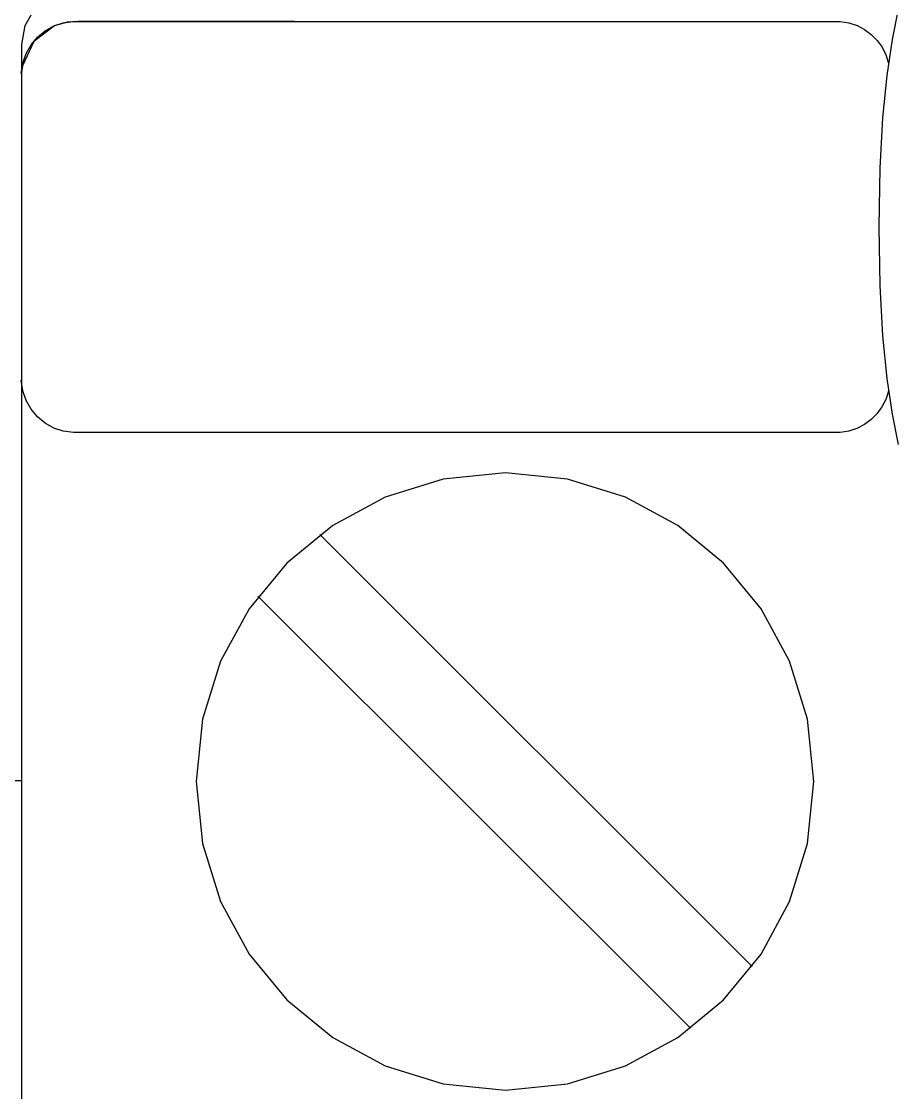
# Model space of a CAD drawing. Extents: x 1 to 47.7, y 0.2 to 35.
# Drawn here: x 34.958 to 35.43, y 7.166 to 7.747 of the extents above; entities that cross this region are included whole.
import ezdxf

# ---------------------------------------------------------------- set-up
doc = ezdxf.new("R2010")
doc.units = 0
doc.header["$MEASUREMENT"] = 0
for name, color, linetype in [('5_1___24__TARGET_LEDS___12', 7, 'CONTINUOUS'), ('6_1__EMPTY_IO_BOARD_POSITI', 7, 'CONTINUOUS'), ('6_2___8__INDEPENDENT_INPUT', 7, 'CONTINUOUS'), ('6_3___8__OPTOISO_INDEPENDE', 7, 'CONTINUOUS'), ('6_4___24__OPTOISO_INDEPEND', 7, 'CONTINUOUS'), ('6_5___8__INDEPENDENT_INPUT', 7, 'CONTINUOUS'), ('6_6___8__INDEPENDENT_INPUT', 7, 'CONTINUOUS'), ('6_7___8__OPTOISO_INDEPENDE', 7, 'CONTINUOUS'), ('6_8___8__OPTOISO_INDEPENDE', 7, 'CONTINUOUS')]:
    doc.layers.add(name, color=color, linetype=linetype)

msp = doc.modelspace()

# ---------------------------------------------------------------- linework, layer by layer
at = {"layer": '5_1___24__TARGET_LEDS___12'}
for points in [[(35.43313, 7.51733), (35.42978, 7.5337), (35.42689, 7.55316), (35.42463, 7.57623), (35.42316, 7.60344), (35.42263, 7.6353), (35.42316, 7.66716), (35.42463, 7.69436), (35.42689, 7.71742), (35.42978, 7.73688), (35.43313, 7.75326)], [(34.95781, 7.71835), (34.95864, 7.724), (34.96045, 7.72925), (34.96313, 7.73401), (34.96659, 7.73816), (34.97073, 7.7416), (34.97544, 7.74423), (34.98063, 7.74595), (34.98619, 7.74665), (34.99894, 7.74667), (35.03826, 7.74667), (35.09708, 7.74667), (35.16711, 7.74667), (35.24009, 7.74667), (35.30776, 7.74667), (35.36185, 7.74667), (35.39409, 7.74667), (35.40159, 7.74659), (35.40626, 7.74587), (35.41064, 7.74442), (35.41468, 7.7423), (35.41832, 7.73959), (35.42151, 7.73635), (35.42419, 7.73263), (35.42629, 7.72849), (35.42776, 7.72401)], [(35.10594, 7.74663), (35.10388, 7.74663), (35.09815, 7.74663), (35.08943, 7.74663), (35.0784, 7.74663), (35.02476, 7.74663), (35.00175, 7.74663), (34.99357, 7.74663), (34.98852, 7.74663), (34.98273, 7.74628), (34.97579, 7.74427), (34.96461, 7.73571), (34.95853, 7.72268), (34.95803, 7.71895), (34.95794, 7.71703), (34.95794, 7.7146), (34.95794, 7.70984), (34.95794, 7.70235), (34.95794, 7.69219), (34.95794, 7.67941), (34.95794, 7.66407), (34.95794, 7.64623), (34.95794, 7.62593), (34.95794, 7.60325), (34.95794, 7.57822), (34.95794, 7.55091), (34.95794, 7.52138), (34.95794, 7.48967), (34.95794, 7.45585), (34.95794, 7.41997), (34.95794, 7.38209), (34.95794, 7.34225), (34.95794, 7.25696), (34.95794, 7.16455)], [(35.42776, 7.54624), (35.42626, 7.5418), (35.42414, 7.53771), (35.42145, 7.53403), (35.41826, 7.53081), (35.41462, 7.52813), (35.41059, 7.52604), (35.40622, 7.52461), (35.40158, 7.52389), (35.39409, 7.52382), (35.36185, 7.52382), (35.30776, 7.52382), (35.24009, 7.52382), (35.16711, 7.52382), (35.09708, 7.52382), (35.03826, 7.52382), (34.99894, 7.52382), (34.98619, 7.52383), (34.98063, 7.52453), (34.97544, 7.52626), (34.97073, 7.52889), (34.96659, 7.53234), (34.96313, 7.53649), (34.96045, 7.54124), (34.95864, 7.5465), (34.95781, 7.55215)], [(35.35379, 7.2343), (35.11952, 7.46856)], [(35.32037, 7.20088), (35.0861, 7.43514)]]:
    msp.add_lwpolyline(points, dxfattribs=at)
msp.add_lwpolyline([(35.22013, 7.16729), (35.25382, 7.17069), (35.28518, 7.18045), (35.31356, 7.19588), (35.33829, 7.21632), (35.35868, 7.24109), (35.37408, 7.26954), (35.38381, 7.30097), (35.38721, 7.33472), (35.38381, 7.36842), (35.37408, 7.39981), (35.35868, 7.42822), (35.33829, 7.45298), (35.31356, 7.47341), (35.28518, 7.48883), (35.25382, 7.49858), (35.22013, 7.50198), (35.18643, 7.49858), (35.15501, 7.48883), (35.12657, 7.47341), (35.10178, 7.45298), (35.08132, 7.42822), (35.06586, 7.39981), (35.05609, 7.36842), (35.05268, 7.33472), (35.05609, 7.30097), (35.06586, 7.26954), (35.08132, 7.24109), (35.10178, 7.21632), (35.12657, 7.19588), (35.15501, 7.18045), (35.18643, 7.17069)], close=True, dxfattribs=at)
at = {"layer": '6_1__EMPTY_IO_BOARD_POSITI'}
msp.add_lwpolyline([(34.95817, 7.12121), (34.95817, 7.18969), (34.95817, 7.25486), (34.95817, 7.31657), (34.95817, 7.37467), (34.95817, 7.429), (34.95817, 7.47941), (34.95817, 7.52575), (34.95817, 7.56786), (34.95817, 7.60559), (34.95817, 7.63879), (34.95817, 7.6673), (34.95817, 7.69097), (34.95817, 7.70965), (34.95817, 7.72318), (34.95817, 7.73141), (34.95817, 7.73418), (34.96, 7.74447), (34.96505, 7.75324)], dxfattribs=at)
at = {"layer": '6_2___8__INDEPENDENT_INPUT'}
for points in [[(35.43313, 7.51733), (35.42978, 7.5337), (35.42689, 7.55316), (35.42463, 7.57623), (35.42316, 7.60344), (35.42263, 7.6353), (35.42316, 7.66716), (35.42463, 7.69436), (35.42689, 7.71742), (35.42978, 7.73688), (35.43313, 7.75326)], [(34.95781, 7.71835), (34.95864, 7.724), (34.96045, 7.72925), (34.96313, 7.73401), (34.96659, 7.73816), (34.97073, 7.7416), (34.97544, 7.74423), (34.98063, 7.74595), (34.98619, 7.74665), (34.99894, 7.74667), (35.03826, 7.74667), (35.09708, 7.74667), (35.16711, 7.74667), (35.24009, 7.74667), (35.30776, 7.74667), (35.36185, 7.74667), (35.39409, 7.74667), (35.40159, 7.74659), (35.40626, 7.74587), (35.41064, 7.74442), (35.41468, 7.7423), (35.41832, 7.73959), (35.42151, 7.73635), (35.42419, 7.73263), (35.42629, 7.72849), (35.42776, 7.72401)], [(35.10594, 7.74663), (35.10388, 7.74663), (35.09815, 7.74663), (35.08943, 7.74663), (35.0784, 7.74663), (35.02476, 7.74663), (35.00175, 7.74663), (34.99357, 7.74663), (34.98852, 7.74663), (34.98273, 7.74628), (34.97579, 7.74427), (34.96461, 7.73571), (34.95853, 7.72268), (34.95803, 7.71895), (34.95794, 7.71703), (34.95794, 7.7146), (34.95794, 7.70984), (34.95794, 7.70235), (34.95794, 7.69219), (34.95794, 7.67941), (34.95794, 7.66407), (34.95794, 7.64623), (34.95794, 7.62593), (34.95794, 7.60325), (34.95794, 7.57822), (34.95794, 7.55091), (34.95794, 7.52138), (34.95794, 7.48967), (34.95794, 7.45585), (34.95794, 7.41997), (34.95794, 7.38209), (34.95794, 7.34225), (34.95794, 7.25696), (34.95794, 7.16455)], [(35.42776, 7.54624), (35.42626, 7.5418), (35.42414, 7.53771), (35.42145, 7.53403), (35.41826, 7.53081), (35.41462, 7.52813), (35.41059, 7.52604), (35.40622, 7.52461), (35.40158, 7.52389), (35.39409, 7.52382), (35.36185, 7.52382), (35.30776, 7.52382), (35.24009, 7.52382), (35.16711, 7.52382), (35.09708, 7.52382), (35.03826, 7.52382), (34.99894, 7.52382), (34.98619, 7.52383), (34.98063, 7.52453), (34.97544, 7.52626), (34.97073, 7.52889), (34.96659, 7.53234), (34.96313, 7.53649), (34.96045, 7.54124), (34.95864, 7.5465), (34.95781, 7.55215)], [(35.35379, 7.2343), (35.11952, 7.46856)], [(35.32037, 7.20088), (35.0861, 7.43514)]]:
    msp.add_lwpolyline(points, dxfattribs=at)
msp.add_lwpolyline([(35.22013, 7.16729), (35.25382, 7.17069), (35.28518, 7.18045), (35.31356, 7.19588), (35.33829, 7.21632), (35.35868, 7.24109), (35.37408, 7.26954), (35.38381, 7.30097), (35.38721, 7.33472), (35.38381, 7.36842), (35.37408, 7.39981), (35.35868, 7.42822), (35.33829, 7.45298), (35.31356, 7.47341), (35.28518, 7.48883), (35.25382, 7.49858), (35.22013, 7.50198), (35.18643, 7.49858), (35.15501, 7.48883), (35.12657, 7.47341), (35.10178, 7.45298), (35.08132, 7.42822), (35.06586, 7.39981), (35.05609, 7.36842), (35.05268, 7.33472), (35.05609, 7.30097), (35.06586, 7.26954), (35.08132, 7.24109), (35.10178, 7.21632), (35.12657, 7.19588), (35.15501, 7.18045), (35.18643, 7.17069)], close=True, dxfattribs=at)
at = {"layer": '6_3___8__OPTOISO_INDEPENDE'}
for points in [[(35.43313, 7.51733), (35.42978, 7.5337), (35.42689, 7.55316), (35.42463, 7.57623), (35.42316, 7.60344), (35.42263, 7.6353), (35.42316, 7.66716), (35.42463, 7.69436), (35.42689, 7.71742), (35.42978, 7.73688), (35.43313, 7.75326)], [(34.95781, 7.71835), (34.95864, 7.724), (34.96045, 7.72925), (34.96313, 7.73401), (34.96659, 7.73816), (34.97073, 7.7416), (34.97544, 7.74423), (34.98063, 7.74595), (34.98619, 7.74665), (34.99894, 7.74667), (35.03826, 7.74667), (35.09708, 7.74667), (35.16711, 7.74667), (35.24009, 7.74667), (35.30776, 7.74667), (35.36185, 7.74667), (35.39409, 7.74667), (35.40159, 7.74659), (35.40626, 7.74587), (35.41064, 7.74442), (35.41468, 7.7423), (35.41832, 7.73959), (35.42151, 7.73635), (35.42419, 7.73263), (35.42629, 7.72849), (35.42776, 7.72401)], [(35.10594, 7.74663), (35.10388, 7.74663), (35.09815, 7.74663), (35.08943, 7.74663), (35.0784, 7.74663), (35.02476, 7.74663), (35.00175, 7.74663), (34.99357, 7.74663), (34.98852, 7.74663), (34.98273, 7.74628), (34.97579, 7.74427), (34.96461, 7.73571), (34.95853, 7.72268), (34.95803, 7.71895), (34.95794, 7.71703), (34.95794, 7.7146), (34.95794, 7.70984), (34.95794, 7.70235), (34.95794, 7.69219), (34.95794, 7.67941), (34.95794, 7.66407), (34.95794, 7.64623), (34.95794, 7.62593), (34.95794, 7.60325), (34.95794, 7.57822), (34.95794, 7.55091), (34.95794, 7.52138), (34.95794, 7.48967), (34.95794, 7.45585), (34.95794, 7.41997), (34.95794, 7.38209), (34.95794, 7.34225), (34.95794, 7.25696), (34.95794, 7.16455)], [(35.42776, 7.54624), (35.42626, 7.5418), (35.42414, 7.53771), (35.42145, 7.53403), (35.41826, 7.53081), (35.41462, 7.52813), (35.41059, 7.52604), (35.40622, 7.52461), (35.40158, 7.52389), (35.39409, 7.52382), (35.36185, 7.52382), (35.30776, 7.52382), (35.24009, 7.52382), (35.16711, 7.52382), (35.09708, 7.52382), (35.03826, 7.52382), (34.99894, 7.52382), (34.98619, 7.52383), (34.98063, 7.52453), (34.97544, 7.52626), (34.97073, 7.52889), (34.96659, 7.53234), (34.96313, 7.53649), (34.96045, 7.54124), (34.95864, 7.5465), (34.95781, 7.55215)], [(35.35379, 7.2343), (35.11952, 7.46856)], [(35.32037, 7.20088), (35.0861, 7.43514)]]:
    msp.add_lwpolyline(points, dxfattribs=at)
msp.add_lwpolyline([(35.22013, 7.16729), (35.25382, 7.17069), (35.28518, 7.18045), (35.31356, 7.19588), (35.33829, 7.21632), (35.35868, 7.24109), (35.37408, 7.26954), (35.38381, 7.30097), (35.38721, 7.33472), (35.38381, 7.36842), (35.37408, 7.39981), (35.35868, 7.42822), (35.33829, 7.45298), (35.31356, 7.47341), (35.28518, 7.48883), (35.25382, 7.49858), (35.22013, 7.50198), (35.18643, 7.49858), (35.15501, 7.48883), (35.12657, 7.47341), (35.10178, 7.45298), (35.08132, 7.42822), (35.06586, 7.39981), (35.05609, 7.36842), (35.05268, 7.33472), (35.05609, 7.30097), (35.06586, 7.26954), (35.08132, 7.24109), (35.10178, 7.21632), (35.12657, 7.19588), (35.15501, 7.18045), (35.18643, 7.17069)], close=True, dxfattribs=at)
at = {"layer": '6_4___24__OPTOISO_INDEPEND'}
for points in [[(35.43313, 7.51733), (35.42978, 7.5337), (35.42689, 7.55316), (35.42463, 7.57623), (35.42316, 7.60344), (35.42263, 7.6353), (35.42316, 7.66716), (35.42463, 7.69436), (35.42689, 7.71742), (35.42978, 7.73688), (35.43313, 7.75326)], [(34.95781, 7.71835), (34.95864, 7.724), (34.96045, 7.72925), (34.96313, 7.73401), (34.96659, 7.73816), (34.97073, 7.7416), (34.97544, 7.74423), (34.98063, 7.74595), (34.98619, 7.74665), (34.99894, 7.74667), (35.03826, 7.74667), (35.09708, 7.74667), (35.16711, 7.74667), (35.24009, 7.74667), (35.30776, 7.74667), (35.36185, 7.74667), (35.39409, 7.74667), (35.40159, 7.74659), (35.40626, 7.74587), (35.41064, 7.74442), (35.41468, 7.7423), (35.41832, 7.73959), (35.42151, 7.73635), (35.42419, 7.73263), (35.42629, 7.72849), (35.42776, 7.72401)], [(35.10594, 7.74663), (35.10388, 7.74663), (35.09815, 7.74663), (35.08943, 7.74663), (35.0784, 7.74663), (35.02476, 7.74663), (35.00175, 7.74663), (34.99357, 7.74663), (34.98852, 7.74663), (34.98273, 7.74628), (34.97579, 7.74427), (34.96461, 7.73571), (34.95853, 7.72268), (34.95803, 7.71895), (34.95794, 7.71703), (34.95794, 7.7146), (34.95794, 7.70984), (34.95794, 7.70235), (34.95794, 7.69219), (34.95794, 7.67941), (34.95794, 7.66407), (34.95794, 7.64623), (34.95794, 7.62593), (34.95794, 7.60325), (34.95794, 7.57822), (34.95794, 7.55091), (34.95794, 7.52138), (34.95794, 7.48967), (34.95794, 7.45585), (34.95794, 7.41997), (34.95794, 7.38209), (34.95794, 7.34225), (34.95794, 7.25696), (34.95794, 7.16455)], [(35.42776, 7.54624), (35.42626, 7.5418), (35.42414, 7.53771), (35.42145, 7.53403), (35.41826, 7.53081), (35.41462, 7.52813), (35.41059, 7.52604), (35.40622, 7.52461), (35.40158, 7.52389), (35.39409, 7.52382), (35.36185, 7.52382), (35.30776, 7.52382), (35.24009, 7.52382), (35.16711, 7.52382), (35.09708, 7.52382), (35.03826, 7.52382), (34.99894, 7.52382), (34.98619, 7.52383), (34.98063, 7.52453), (34.97544, 7.52626), (34.97073, 7.52889), (34.96659, 7.53234), (34.96313, 7.53649), (34.96045, 7.54124), (34.95864, 7.5465), (34.95781, 7.55215)], [(35.35379, 7.2343), (35.11952, 7.46856)], [(35.32037, 7.20088), (35.0861, 7.43514)]]:
    msp.add_lwpolyline(points, dxfattribs=at)
msp.add_lwpolyline([(35.22013, 7.16729), (35.25382, 7.17069), (35.28518, 7.18045), (35.31356, 7.19588), (35.33829, 7.21632), (35.35868, 7.24109), (35.37408, 7.26954), (35.38381, 7.30097), (35.38721, 7.33472), (35.38381, 7.36842), (35.37408, 7.39981), (35.35868, 7.42822), (35.33829, 7.45298), (35.31356, 7.47341), (35.28518, 7.48883), (35.25382, 7.49858), (35.22013, 7.50198), (35.18643, 7.49858), (35.15501, 7.48883), (35.12657, 7.47341), (35.10178, 7.45298), (35.08132, 7.42822), (35.06586, 7.39981), (35.05609, 7.36842), (35.05268, 7.33472), (35.05609, 7.30097), (35.06586, 7.26954), (35.08132, 7.24109), (35.10178, 7.21632), (35.12657, 7.19588), (35.15501, 7.18045), (35.18643, 7.17069)], close=True, dxfattribs=at)
at = {"layer": '6_5___8__INDEPENDENT_INPUT'}
for points in [[(35.43313, 7.51733), (35.42978, 7.5337), (35.42689, 7.55316), (35.42463, 7.57623), (35.42316, 7.60344), (35.42263, 7.6353), (35.42316, 7.66716), (35.42463, 7.69436), (35.42689, 7.71742), (35.42978, 7.73688), (35.43313, 7.75326)], [(34.95781, 7.71835), (34.95864, 7.724), (34.96045, 7.72925), (34.96313, 7.73401), (34.96659, 7.73816), (34.97073, 7.7416), (34.97544, 7.74423), (34.98063, 7.74595), (34.98619, 7.74665), (34.99894, 7.74667), (35.03826, 7.74667), (35.09708, 7.74667), (35.16711, 7.74667), (35.24009, 7.74667), (35.30776, 7.74667), (35.36185, 7.74667), (35.39409, 7.74667), (35.40159, 7.74659), (35.40626, 7.74587), (35.41064, 7.74442), (35.41468, 7.7423), (35.41832, 7.73959), (35.42151, 7.73635), (35.42419, 7.73263), (35.42629, 7.72849), (35.42776, 7.72401)], [(35.10594, 7.74663), (35.10388, 7.74663), (35.09815, 7.74663), (35.08943, 7.74663), (35.0784, 7.74663), (35.02476, 7.74663), (35.00175, 7.74663), (34.99357, 7.74663), (34.98852, 7.74663), (34.98273, 7.74628), (34.97579, 7.74427), (34.96461, 7.73571), (34.95853, 7.72268), (34.95803, 7.71895), (34.95794, 7.71703), (34.95794, 7.7146), (34.95794, 7.70984), (34.95794, 7.70235), (34.95794, 7.69219), (34.95794, 7.67941), (34.95794, 7.66407), (34.95794, 7.64623), (34.95794, 7.62593), (34.95794, 7.60325), (34.95794, 7.57822), (34.95794, 7.55091), (34.95794, 7.52138), (34.95794, 7.48967), (34.95794, 7.45585), (34.95794, 7.41997), (34.95794, 7.38209), (34.95794, 7.34225), (34.95794, 7.25696), (34.95794, 7.16455)], [(35.42776, 7.54624), (35.42626, 7.5418), (35.42414, 7.53771), (35.42145, 7.53403), (35.41826, 7.53081), (35.41462, 7.52813), (35.41059, 7.52604), (35.40622, 7.52461), (35.40158, 7.52389), (35.39409, 7.52382), (35.36185, 7.52382), (35.30776, 7.52382), (35.24009, 7.52382), (35.16711, 7.52382), (35.09708, 7.52382), (35.03826, 7.52382), (34.99894, 7.52382), (34.98619, 7.52383), (34.98063, 7.52453), (34.97544, 7.52626), (34.97073, 7.52889), (34.96659, 7.53234), (34.96313, 7.53649), (34.96045, 7.54124), (34.95864, 7.5465), (34.95781, 7.55215)], [(35.35379, 7.2343), (35.11952, 7.46856)], [(35.32037, 7.20088), (35.0861, 7.43514)], [(34.95795, 7.03521), (34.80828, 7.03521), (34.80828, 7.10509), (34.76703, 7.12509), (34.84954, 7.15511), (34.76703, 7.18512), (34.84954, 7.21514), (34.76703, 7.24516), (34.84954, 7.27517), (34.80828, 7.29518), (34.80828, 7.33511), (34.95795, 7.33511)]]:
    msp.add_lwpolyline(points, dxfattribs=at)
msp.add_lwpolyline([(35.22013, 7.16729), (35.25382, 7.17069), (35.28518, 7.18045), (35.31356, 7.19588), (35.33829, 7.21632), (35.35868, 7.24109), (35.37408, 7.26954), (35.38381, 7.30097), (35.38721, 7.33472), (35.38381, 7.36842), (35.37408, 7.39981), (35.35868, 7.42822), (35.33829, 7.45298), (35.31356, 7.47341), (35.28518, 7.48883), (35.25382, 7.49858), (35.22013, 7.50198), (35.18643, 7.49858), (35.15501, 7.48883), (35.12657, 7.47341), (35.10178, 7.45298), (35.08132, 7.42822), (35.06586, 7.39981), (35.05609, 7.36842), (35.05268, 7.33472), (35.05609, 7.30097), (35.06586, 7.26954), (35.08132, 7.24109), (35.10178, 7.21632), (35.12657, 7.19588), (35.15501, 7.18045), (35.18643, 7.17069)], close=True, dxfattribs=at)
at = {"layer": '6_6___8__INDEPENDENT_INPUT'}
for points in [[(35.43313, 7.51733), (35.42978, 7.5337), (35.42689, 7.55316), (35.42463, 7.57623), (35.42316, 7.60344), (35.42263, 7.6353), (35.42316, 7.66716), (35.42463, 7.69436), (35.42689, 7.71742), (35.42978, 7.73688), (35.43313, 7.75326)], [(34.95781, 7.71835), (34.95864, 7.724), (34.96045, 7.72925), (34.96313, 7.73401), (34.96659, 7.73816), (34.97073, 7.7416), (34.97544, 7.74423), (34.98063, 7.74595), (34.98619, 7.74665), (34.99894, 7.74667), (35.03826, 7.74667), (35.09708, 7.74667), (35.16711, 7.74667), (35.24009, 7.74667), (35.30776, 7.74667), (35.36185, 7.74667), (35.39409, 7.74667), (35.40159, 7.74659), (35.40626, 7.74587), (35.41064, 7.74442), (35.41468, 7.7423), (35.41832, 7.73959), (35.42151, 7.73635), (35.42419, 7.73263), (35.42629, 7.72849), (35.42776, 7.72401)], [(35.10594, 7.74663), (35.10388, 7.74663), (35.09815, 7.74663), (35.08943, 7.74663), (35.0784, 7.74663), (35.02476, 7.74663), (35.00175, 7.74663), (34.99357, 7.74663), (34.98852, 7.74663), (34.98273, 7.74628), (34.97579, 7.74427), (34.96461, 7.73571), (34.95853, 7.72268), (34.95803, 7.71895), (34.95794, 7.71703), (34.95794, 7.7146), (34.95794, 7.70984), (34.95794, 7.70235), (34.95794, 7.69219), (34.95794, 7.67941), (34.95794, 7.66407), (34.95794, 7.64623), (34.95794, 7.62593), (34.95794, 7.60325), (34.95794, 7.57822), (34.95794, 7.55091), (34.95794, 7.52138), (34.95794, 7.48967), (34.95794, 7.45585), (34.95794, 7.41997), (34.95794, 7.38209), (34.95794, 7.34225), (34.95794, 7.25696), (34.95794, 7.16455)], [(35.42776, 7.54624), (35.42626, 7.5418), (35.42414, 7.53771), (35.42145, 7.53403), (35.41826, 7.53081), (35.41462, 7.52813), (35.41059, 7.52604), (35.40622, 7.52461), (35.40158, 7.52389), (35.39409, 7.52382), (35.36185, 7.52382), (35.30776, 7.52382), (35.24009, 7.52382), (35.16711, 7.52382), (35.09708, 7.52382), (35.03826, 7.52382), (34.99894, 7.52382), (34.98619, 7.52383), (34.98063, 7.52453), (34.97544, 7.52626), (34.97073, 7.52889), (34.96659, 7.53234), (34.96313, 7.53649), (34.96045, 7.54124), (34.95864, 7.5465), (34.95781, 7.55215)], [(35.35379, 7.2343), (35.11952, 7.46856)], [(35.32037, 7.20088), (35.0861, 7.43514)]]:
    msp.add_lwpolyline(points, dxfattribs=at)
msp.add_lwpolyline([(35.22013, 7.16729), (35.25382, 7.17069), (35.28518, 7.18045), (35.31356, 7.19588), (35.33829, 7.21632), (35.35868, 7.24109), (35.37408, 7.26954), (35.38381, 7.30097), (35.38721, 7.33472), (35.38381, 7.36842), (35.37408, 7.39981), (35.35868, 7.42822), (35.33829, 7.45298), (35.31356, 7.47341), (35.28518, 7.48883), (35.25382, 7.49858), (35.22013, 7.50198), (35.18643, 7.49858), (35.15501, 7.48883), (35.12657, 7.47341), (35.10178, 7.45298), (35.08132, 7.42822), (35.06586, 7.39981), (35.05609, 7.36842), (35.05268, 7.33472), (35.05609, 7.30097), (35.06586, 7.26954), (35.08132, 7.24109), (35.10178, 7.21632), (35.12657, 7.19588), (35.15501, 7.18045), (35.18643, 7.17069)], close=True, dxfattribs=at)
at = {"layer": '6_7___8__OPTOISO_INDEPENDE'}
for points in [[(35.43313, 7.51733), (35.42978, 7.5337), (35.42689, 7.55316), (35.42463, 7.57623), (35.42316, 7.60344), (35.42263, 7.6353), (35.42316, 7.66716), (35.42463, 7.69436), (35.42689, 7.71742), (35.42978, 7.73688), (35.43313, 7.75326)], [(34.95781, 7.71835), (34.95864, 7.724), (34.96045, 7.72925), (34.96313, 7.73401), (34.96659, 7.73816), (34.97073, 7.7416), (34.97544, 7.74423), (34.98063, 7.74595), (34.98619, 7.74665), (34.99894, 7.74667), (35.03826, 7.74667), (35.09708, 7.74667), (35.16711, 7.74667), (35.24009, 7.74667), (35.30776, 7.74667), (35.36185, 7.74667), (35.39409, 7.74667), (35.40159, 7.74659), (35.40626, 7.74587), (35.41064, 7.74442), (35.41468, 7.7423), (35.41832, 7.73959), (35.42151, 7.73635), (35.42419, 7.73263), (35.42629, 7.72849), (35.42776, 7.72401)], [(35.10594, 7.74663), (35.10388, 7.74663), (35.09815, 7.74663), (35.08943, 7.74663), (35.0784, 7.74663), (35.02476, 7.74663), (35.00175, 7.74663), (34.99357, 7.74663), (34.98852, 7.74663), (34.98273, 7.74628), (34.97579, 7.74427), (34.96461, 7.73571), (34.95853, 7.72268), (34.95803, 7.71895), (34.95794, 7.71703), (34.95794, 7.7146), (34.95794, 7.70984), (34.95794, 7.70235), (34.95794, 7.69219), (34.95794, 7.67941), (34.95794, 7.66407), (34.95794, 7.64623), (34.95794, 7.62593), (34.95794, 7.60325), (34.95794, 7.57822), (34.95794, 7.55091), (34.95794, 7.52138), (34.95794, 7.48967), (34.95794, 7.45585), (34.95794, 7.41997), (34.95794, 7.38209), (34.95794, 7.34225), (34.95794, 7.25696), (34.95794, 7.16455)], [(35.42776, 7.54624), (35.42626, 7.5418), (35.42414, 7.53771), (35.42145, 7.53403), (35.41826, 7.53081), (35.41462, 7.52813), (35.41059, 7.52604), (35.40622, 7.52461), (35.40158, 7.52389), (35.39409, 7.52382), (35.36185, 7.52382), (35.30776, 7.52382), (35.24009, 7.52382), (35.16711, 7.52382), (35.09708, 7.52382), (35.03826, 7.52382), (34.99894, 7.52382), (34.98619, 7.52383), (34.98063, 7.52453), (34.97544, 7.52626), (34.97073, 7.52889), (34.96659, 7.53234), (34.96313, 7.53649), (34.96045, 7.54124), (34.95864, 7.5465), (34.95781, 7.55215)], [(35.35379, 7.2343), (35.11952, 7.46856)], [(35.32037, 7.20088), (35.0861, 7.43514)]]:
    msp.add_lwpolyline(points, dxfattribs=at)
msp.add_lwpolyline([(35.22013, 7.16729), (35.25382, 7.17069), (35.28518, 7.18045), (35.31356, 7.19588), (35.33829, 7.21632), (35.35868, 7.24109), (35.37408, 7.26954), (35.38381, 7.30097), (35.38721, 7.33472), (35.38381, 7.36842), (35.37408, 7.39981), (35.35868, 7.42822), (35.33829, 7.45298), (35.31356, 7.47341), (35.28518, 7.48883), (35.25382, 7.49858), (35.22013, 7.50198), (35.18643, 7.49858), (35.15501, 7.48883), (35.12657, 7.47341), (35.10178, 7.45298), (35.08132, 7.42822), (35.06586, 7.39981), (35.05609, 7.36842), (35.05268, 7.33472), (35.05609, 7.30097), (35.06586, 7.26954), (35.08132, 7.24109), (35.10178, 7.21632), (35.12657, 7.19588), (35.15501, 7.18045), (35.18643, 7.17069)], close=True, dxfattribs=at)
at = {"layer": '6_8___8__OPTOISO_INDEPENDE'}
for points in [[(35.43313, 7.51733), (35.42978, 7.5337), (35.42689, 7.55316), (35.42463, 7.57623), (35.42316, 7.60344), (35.42263, 7.6353), (35.42316, 7.66716), (35.42463, 7.69436), (35.42689, 7.71742), (35.42978, 7.73688), (35.43313, 7.75326)], [(34.95781, 7.71835), (34.95864, 7.724), (34.96045, 7.72925), (34.96313, 7.73401), (34.96659, 7.73816), (34.97073, 7.7416), (34.97544, 7.74423), (34.98063, 7.74595), (34.98619, 7.74665), (34.99894, 7.74667), (35.03826, 7.74667), (35.09708, 7.74667), (35.16711, 7.74667), (35.24009, 7.74667), (35.30776, 7.74667), (35.36185, 7.74667), (35.39409, 7.74667), (35.40159, 7.74659), (35.40626, 7.74587), (35.41064, 7.74442), (35.41468, 7.7423), (35.41832, 7.73959), (35.42151, 7.73635), (35.42419, 7.73263), (35.42629, 7.72849), (35.42776, 7.72401)], [(35.10594, 7.74663), (35.10388, 7.74663), (35.09815, 7.74663), (35.08943, 7.74663), (35.0784, 7.74663), (35.02476, 7.74663), (35.00175, 7.74663), (34.99357, 7.74663), (34.98852, 7.74663), (34.98273, 7.74628), (34.97579, 7.74427), (34.96461, 7.73571), (34.95853, 7.72268), (34.95803, 7.71895), (34.95794, 7.71703), (34.95794, 7.7146), (34.95794, 7.70984), (34.95794, 7.70235), (34.95794, 7.69219), (34.95794, 7.67941), (34.95794, 7.66407), (34.95794, 7.64623), (34.95794, 7.62593), (34.95794, 7.60325), (34.95794, 7.57822), (34.95794, 7.55091), (34.95794, 7.52138), (34.95794, 7.48967), (34.95794, 7.45585), (34.95794, 7.41997), (34.95794, 7.38209), (34.95794, 7.34225), (34.95794, 7.25696), (34.95794, 7.16455)], [(35.42776, 7.54624), (35.42626, 7.5418), (35.42414, 7.53771), (35.42145, 7.53403), (35.41826, 7.53081), (35.41462, 7.52813), (35.41059, 7.52604), (35.40622, 7.52461), (35.40158, 7.52389), (35.39409, 7.52382), (35.36185, 7.52382), (35.30776, 7.52382), (35.24009, 7.52382), (35.16711, 7.52382), (35.09708, 7.52382), (35.03826, 7.52382), (34.99894, 7.52382), (34.98619, 7.52383), (34.98063, 7.52453), (34.97544, 7.52626), (34.97073, 7.52889), (34.96659, 7.53234), (34.96313, 7.53649), (34.96045, 7.54124), (34.95864, 7.5465), (34.95781, 7.55215)], [(35.35379, 7.2343), (35.11952, 7.46856)], [(35.32037, 7.20088), (35.0861, 7.43514)]]:
    msp.add_lwpolyline(points, dxfattribs=at)
msp.add_lwpolyline([(35.22013, 7.16729), (35.25382, 7.17069), (35.28518, 7.18045), (35.31356, 7.19588), (35.33829, 7.21632), (35.35868, 7.24109), (35.37408, 7.26954), (35.38381, 7.30097), (35.38721, 7.33472), (35.38381, 7.36842), (35.37408, 7.39981), (35.35868, 7.42822), (35.33829, 7.45298), (35.31356, 7.47341), (35.28518, 7.48883), (35.25382, 7.49858), (35.22013, 7.50198), (35.18643, 7.49858), (35.15501, 7.48883), (35.12657, 7.47341), (35.10178, 7.45298), (35.08132, 7.42822), (35.06586, 7.39981), (35.05609, 7.36842), (35.05268, 7.33472), (35.05609, 7.30097), (35.06586, 7.26954), (35.08132, 7.24109), (35.10178, 7.21632), (35.12657, 7.19588), (35.15501, 7.18045), (35.18643, 7.17069)], close=True, dxfattribs=at)

doc.saveas('drawing.dxf')
